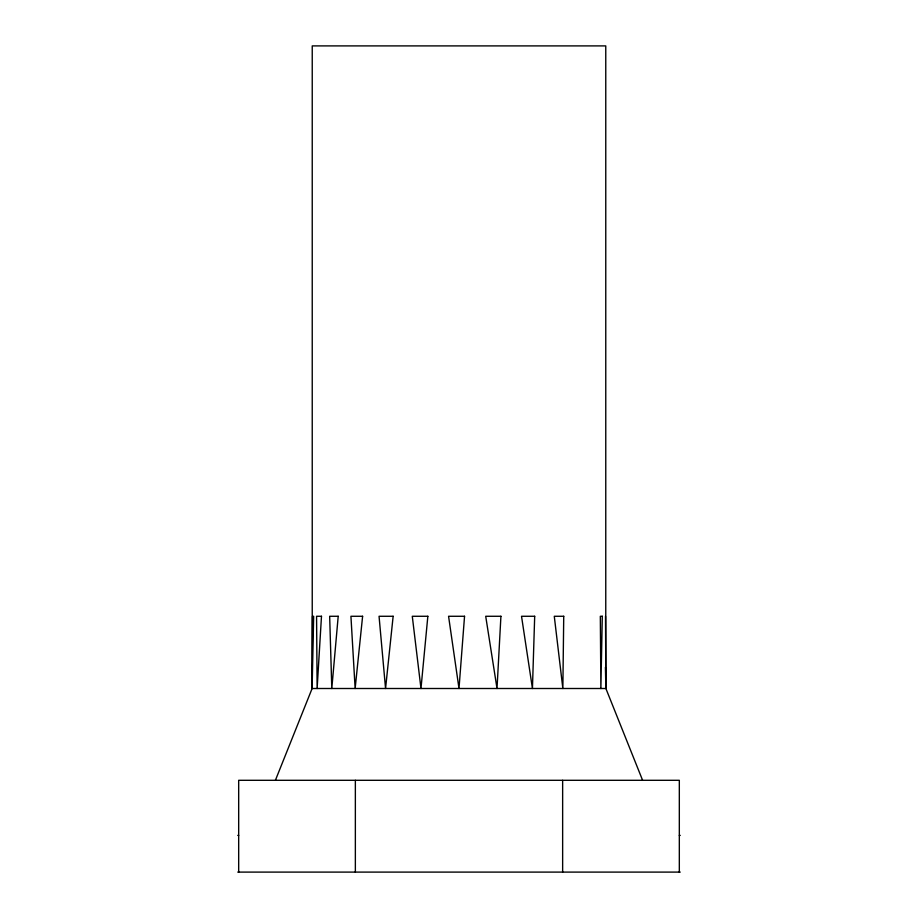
<?xml version="1.0" encoding="UTF-8"?>
<svg xmlns="http://www.w3.org/2000/svg" width="918" height="918" viewBox="0 0 918 918"><rect width="100%" height="100%" fill="white"/><g stroke="black" fill="none" stroke-linecap="round" stroke-linejoin="round"><path stroke-width="1.38" d="M275.4 780.3L312.12 688.5L313.658 616.276L312.487 616.276L312.12 688.5L605.88 688.5L642.6 780.3M237.762 835.38L238.68 835.38M679.32 835.38L680.238 835.38M237.762 872.1L680.238 872.1M605.421 667.26L605.88 688.5L605.513 616.276M679.32 872.1L679.32 780.3L238.68 780.3L238.68 872.1M605.765 688.5L605.765 45.9L312.235 45.9L312.235 688.5M562.642 780.3L562.642 872.1M355.358 780.3L355.358 872.1M563.732 616.276L562.86 688.5L554.277 616.276L563.732 616.276M602.288 616.276L600.877 688.5L600.326 616.276L602.288 616.276M534.689 616.276L532.44 688.5L521.527 616.276L534.689 616.276M500.918 616.276L497.017 688.5L485.714 616.276L500.918 616.276M321.484 616.276L317.123 688.5L316.572 616.276L321.484 616.276M464.542 616.276L459 688.5L448.569 616.276L464.542 616.276M338.203 616.276L331.8 688.5L329.665 616.276L338.203 616.276M427.845 616.276L420.983 688.5L412.285 616.276L427.845 616.276M362.61 616.276L355.14 688.5L350.928 616.276L362.61 616.276M393.145 616.276L385.56 688.5L379.054 616.276L393.145 616.276"/></g></svg>
